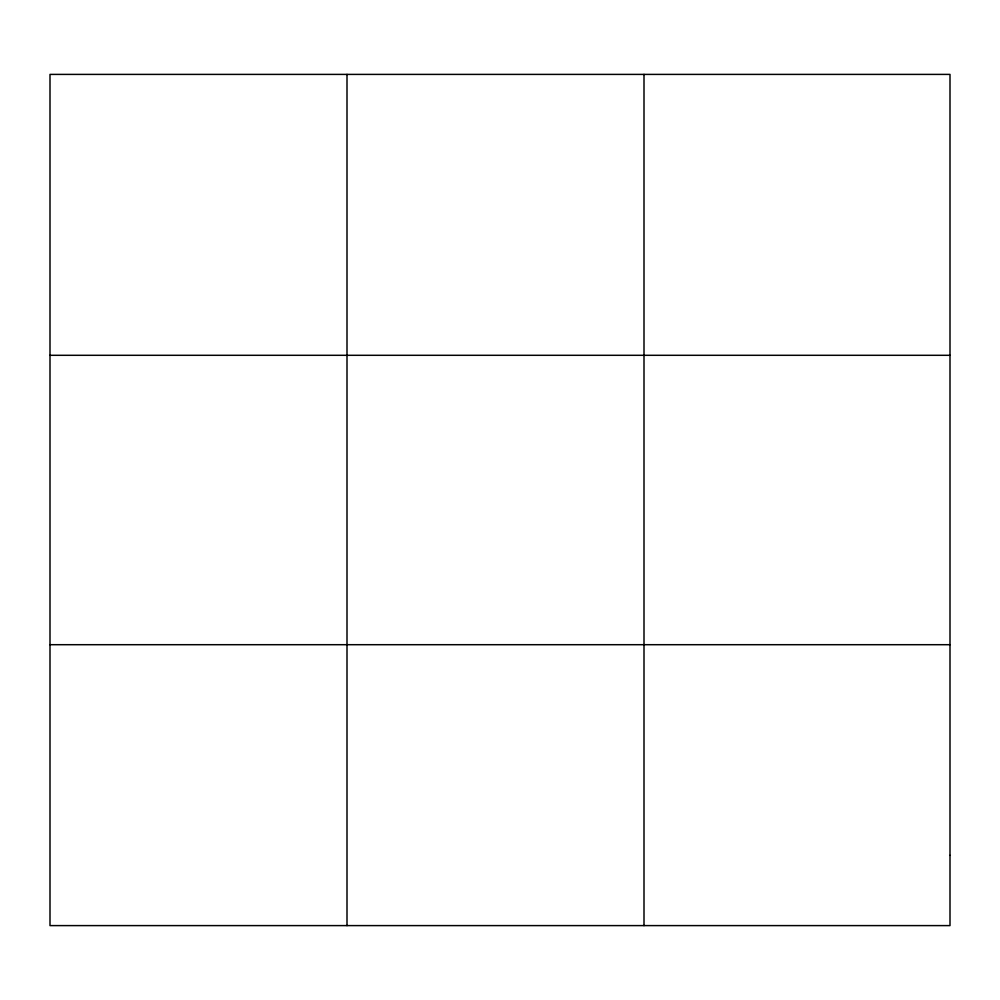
<?xml version="1.0" encoding="UTF-8"?>
<svg xmlns="http://www.w3.org/2000/svg" width="1000" height="1000" viewBox="0 0 1000 1000"><rect width="100%" height="100%" fill="white"/><g stroke="black" fill="none" stroke-linecap="round" stroke-linejoin="round"><path stroke-width="1.5" d="M347 74.4L347 925.6M644 74.4L644 925.6M50 355.3L950 355.3M50 644.7L950 644.7M950 855.375L950 925.6L50 925.6L50 74.4L950 74.4L950 855.375"/></g></svg>
